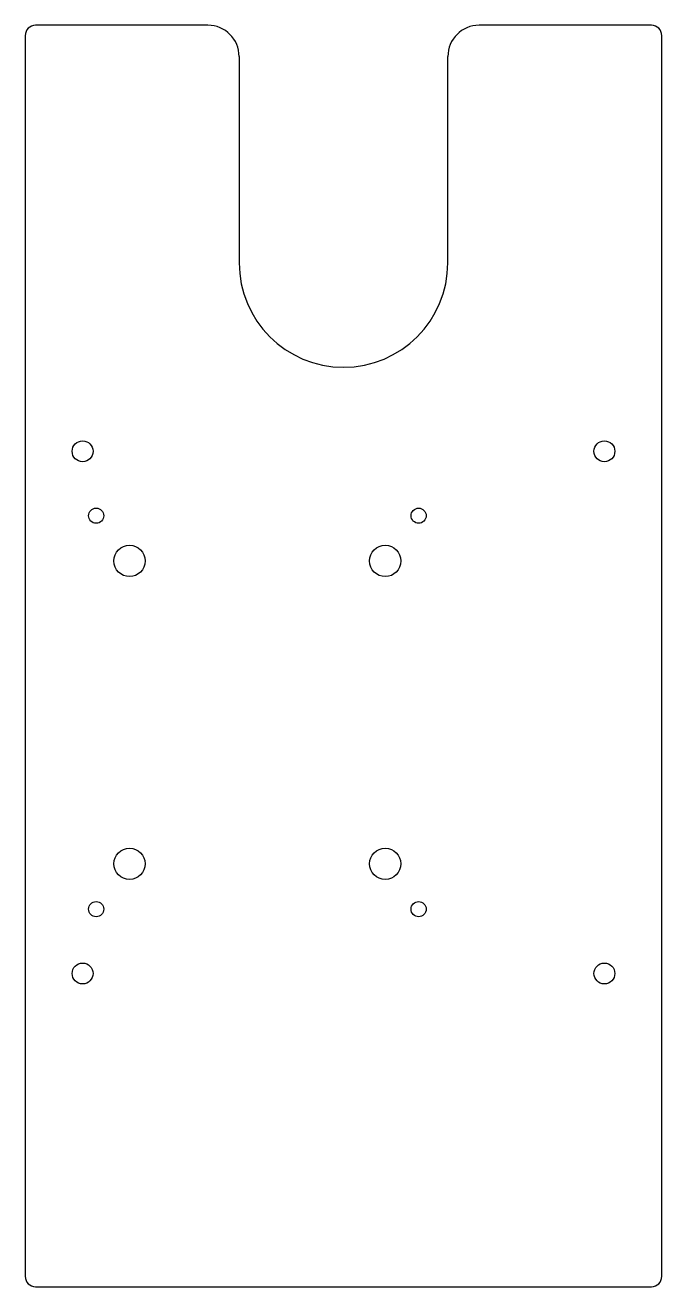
# Model space of a CAD drawing. Header units: millimetres. Extents: x -61 to 61, y -1072 to -831.
import ezdxf

# ---------------------------------------------------------------- set-up
doc = ezdxf.new("R2010")
doc.units = ezdxf.units.MM

msp = doc.modelspace()

# ---------------------------------------------------------------- linework, layer by layer
at = {"color": 7, "linetype": 'Continuous', "lineweight": 25}
for p, q in [((-26, -830.89), (-59, -830.89)), ((59, -830.89), (26, -830.89)), ((-61, -832.89), (-61, -1070.49)), ((61, -1070.49), (61, -832.89)), ((-20, -836.89), (-20, -876.39)), ((20, -876.39), (20, -836.89)), ((-59, -1072.49), (59, -1072.49))]:
    msp.add_line(p, q, dxfattribs=at)
for centre, radius in [((-50, -912.49), 2), ((50, -912.49), 2), ((-47.4, -924.82), 1.45), ((14.4, -924.82), 1.45), ((-41, -933.49), 3), ((8, -933.49), 3), ((-41, -991.49), 3), ((8, -991.49), 3), ((-47.4, -1000.17), 1.45), ((14.4, -1000.17), 1.45), ((-50, -1012.49), 2), ((50, -1012.49), 2)]:
    msp.add_circle(centre, radius, dxfattribs=at)
for centre, radius, start, end in [((-59, -832.89), 2, 90, 180), ((-26, -836.89), 6, 0, 90), ((26, -836.89), 6, 90, 180), ((59, -832.89), 2, 0, 90), ((0, -876.39), 20, 180, 0), ((-59, -1070.49), 2, 180, 270), ((59, -1070.49), 2, 270, 0)]:
    msp.add_arc(centre, radius, start, end, dxfattribs=at)

doc.saveas('drawing.dxf')
